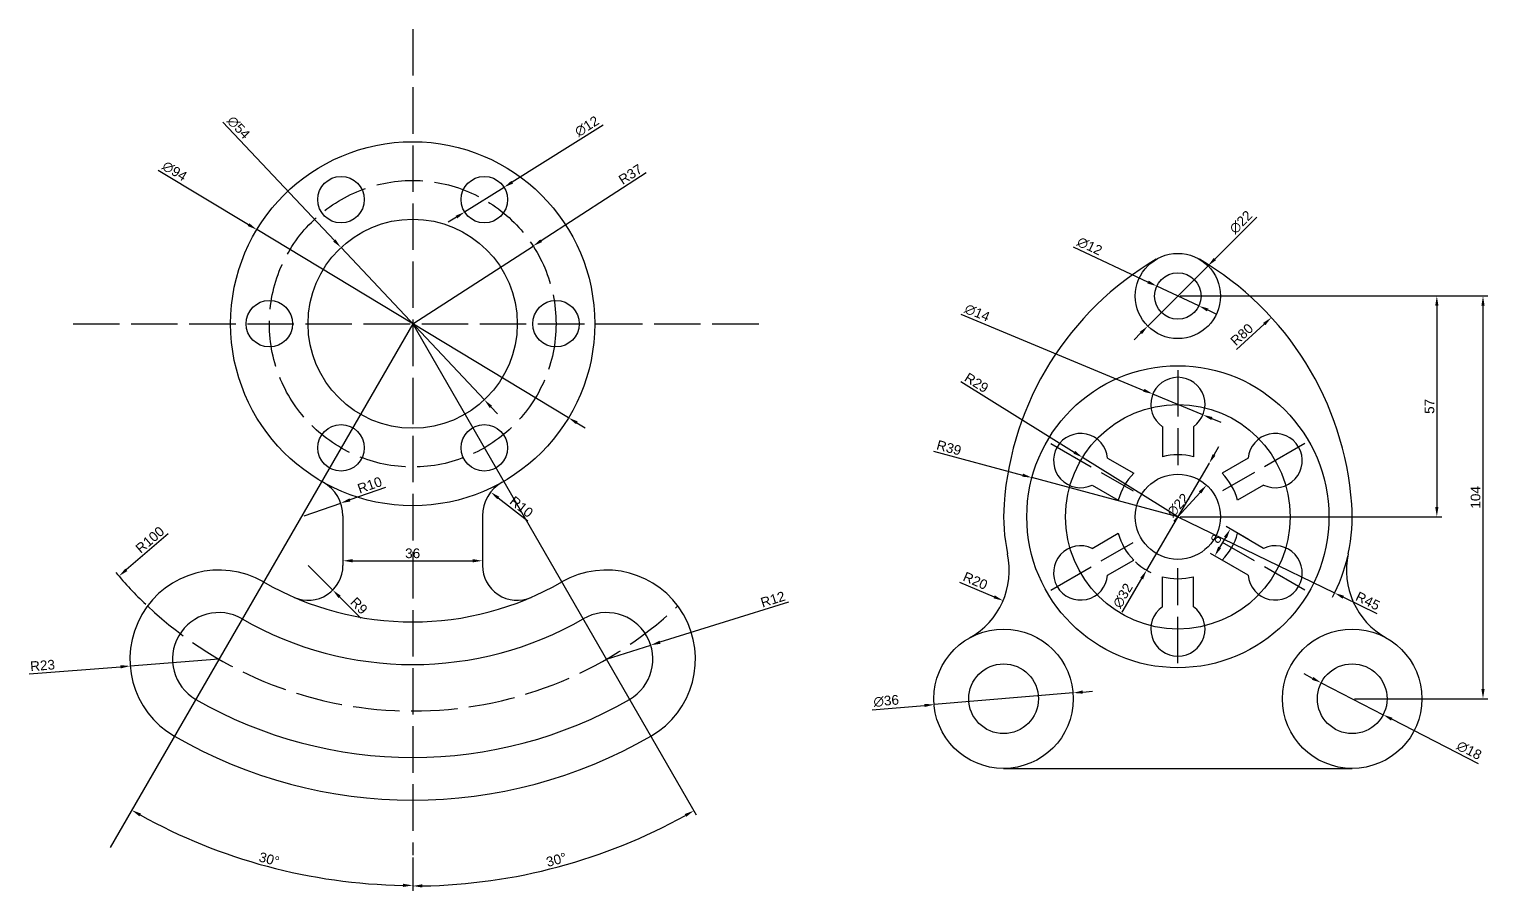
# Model space of a CAD drawing. Header units: millimetres. Extents: x 3583 to 4380, y 1639 to 1912.
# Drawn here: x 3582.6 to 3959.2, y 1650.6 to 1873.1 of the extents above; entities that cross this region are included whole.
import ezdxf

# ---------------------------------------------------------------- set-up
doc = ezdxf.new("R2010")
doc.units = ezdxf.units.MM
doc.linetypes.add('ACAD_ISO02W100', pattern=[15, 12, -3])
doc.styles.get("Standard").update_dxf_attribs({"font": 'arial.ttf'})
doc.dimstyles.new('ISO-25', dxfattribs={"dimtxt": 2.5, "dimasz": 2.5, "dimexe": 1.25, "dimexo": 0.625, "dimtad": 1, "dimtxsty": 'Standard', "dimcen": 2.5, "dimadec": 0, "dimazin": 0, "dimtfac": 1, "dimtmove": 0, "dimatfit": 3, "dimfxl": 1, "dimarcsym": 0})

# ---------------------------------------------------------------- blocks, each defined once
blk = doc.blocks.new('*U1')
blk.add_circle((0, 0), 6)
blk = doc.blocks.new('*U2')
at = {"color": 0, "linetype": 'ByBlock', "lineweight": -2, "transparency": 16777216}
for p, rotation in [((3663.14, 1829.12), 120), ((3700.14, 1829.12), 59.99999999999999), ((3644.64, 1797.08), 180), ((3663.14, 1765.04), 239.9999999999999), ((3700.14, 1765.04), 299.9999999999999)]:
    blk.add_blockref('*U1', p, dxfattribs=dict(at, rotation=rotation))
blk.add_blockref('*U1', (3718.64, 1797.08), dxfattribs=at)
blk = doc.blocks.new('*D3')
at = {"color": 0, "linetype": 'ACAD_ISO02W100', "lineweight": -2, "transparency": 16777216}
blk.add_line((3711.39, 1746.06), (3703.75, 1752.07), dxfattribs=at)
at = {"color": 0, "linetype": 'ACAD_ISO02W100', "transparency": 16777216}
blk.add_solid([(3704.01, 1752.39), (3703.49, 1751.74), (3701.78, 1753.61)], dxfattribs=at)
at = {"layer": 'Defpoints', "color": 0, "linetype": 'ACAD_ISO02W100', "transparency": 16777216}
for p in [(3701.78, 1753.61), (3709.64, 1747.43)]:
    blk.add_point(p, dxfattribs=at)
at = {"color": 0, "linetype": 'ACAD_ISO02W100', "transparency": 16777216, "insert": (3709.72, 1749.79), "char_height": 2.5, "attachment_point": 5, "rotation": 321.8268}
blk.add_mtext('R10', dxfattribs=at)
blk = doc.blocks.new('*D4')
at = {"color": 0, "linetype": 'ACAD_ISO02W100', "lineweight": -2, "transparency": 16777216}
for p, q in [((3654.64, 1734.67), (3661.01, 1728.31)), ((3668.29, 1721.05), (3662.78, 1726.55))]:
    blk.add_line(p, q, dxfattribs=at)
at = {"color": 0, "linetype": 'ACAD_ISO02W100', "transparency": 16777216}
blk.add_solid([(3663.08, 1726.84), (3662.49, 1726.25), (3661.01, 1728.31)], dxfattribs=at)
at = {"layer": 'Defpoints', "color": 0, "linetype": 'ACAD_ISO02W100', "transparency": 16777216}
for p in [(3654.64, 1734.67), (3661.01, 1728.31)]:
    blk.add_point(p, dxfattribs=at)
at = {"color": 0, "linetype": 'ACAD_ISO02W100', "transparency": 16777216, "insert": (3667.77, 1724.26), "char_height": 2.5, "attachment_point": 5, "rotation": 315.0525}
blk.add_mtext('R9', dxfattribs=at)
blk = doc.blocks.new('*D5')
at = {"color": 0, "linetype": 'ACAD_ISO02W100', "lineweight": -2, "transparency": 16777216}
for p, q in [((3674.6, 1754.81), (3665.43, 1751.58)), ((3653.64, 1747.43), (3663.08, 1750.75))]:
    blk.add_line(p, q, dxfattribs=at)
at = {"color": 0, "linetype": 'ACAD_ISO02W100', "transparency": 16777216}
blk.add_solid([(3665.3, 1751.98), (3665.57, 1751.19), (3663.08, 1750.75)], dxfattribs=at)
at = {"layer": 'Defpoints', "color": 0, "linetype": 'ACAD_ISO02W100', "transparency": 16777216}
for p in [(3653.64, 1747.43), (3663.08, 1750.75)]:
    blk.add_point(p, dxfattribs=at)
at = {"color": 0, "linetype": 'ACAD_ISO02W100', "transparency": 16777216, "insert": (3670.56, 1755.4), "char_height": 2.5, "attachment_point": 5, "rotation": 19.3952}
blk.add_mtext('R10', dxfattribs=at)
blk = doc.blocks.new('*D6')
at = {"color": 0, "lineweight": -2, "transparency": 16777216}
for p, q in [((3663.64, 1740.43), (3663.64, 1734.62)), ((3699.64, 1740.43), (3699.64, 1734.62)), ((3666.14, 1735.87), (3697.14, 1735.87))]:
    blk.add_line(p, q, dxfattribs=at)
at = {"color": 0, "transparency": 16777216}
for points in [[(3666.14, 1736.29), (3666.14, 1735.46), (3663.64, 1735.87)], [(3697.14, 1736.29), (3697.14, 1735.46), (3699.64, 1735.87)]]:
    blk.add_solid(points, dxfattribs=at)
at = {"layer": 'Defpoints', "color": 0, "transparency": 16777216}
for p in [(3663.64, 1741.05), (3699.64, 1741.05), (3699.64, 1735.87)]:
    blk.add_point(p, dxfattribs=at)
at = {"color": 0, "transparency": 16777216, "insert": (3681.64, 1737.78), "char_height": 2.5, "attachment_point": 5}
blk.add_mtext('36', dxfattribs=at)
blk = doc.blocks.new('*D7')
at = {"color": 0, "lineweight": -2, "transparency": 16777216}
for p, q in [((3631.64, 1710.48), (3608.71, 1708.69)), ((3582.64, 1706.65), (3606.22, 1708.49))]:
    blk.add_line(p, q, dxfattribs=at)
at = {"color": 0, "transparency": 16777216}
blk.add_solid([(3606.19, 1708.91), (3606.25, 1708.08), (3608.71, 1708.69)], dxfattribs=at)
at = {"layer": 'Defpoints', "color": 0, "transparency": 16777216}
for p in [(3631.64, 1710.48), (3608.71, 1708.69)]:
    blk.add_point(p, dxfattribs=at)
at = {"color": 0, "transparency": 16777216, "insert": (3586.09, 1708.83), "char_height": 2.5, "attachment_point": 5, "rotation": 4.464}
blk.add_mtext('R23', dxfattribs=at)
blk = doc.blocks.new('*D8')
at = {"color": 0, "lineweight": -2, "transparency": 16777216}
for p, q in [((3778.63, 1725.21), (3745.48, 1714.82)), ((3731.64, 1710.48), (3743.09, 1714.07))]:
    blk.add_line(p, q, dxfattribs=at)
at = {"color": 0, "transparency": 16777216}
blk.add_solid([(3745.36, 1715.21), (3745.6, 1714.42), (3743.09, 1714.07)], dxfattribs=at)
at = {"layer": 'Defpoints', "color": 0, "transparency": 16777216}
for p in [(3743.09, 1714.07), (3731.64, 1710.48)]:
    blk.add_point(p, dxfattribs=at)
at = {"color": 0, "transparency": 16777216, "insert": (3774.63, 1725.92), "char_height": 2.5, "attachment_point": 5, "rotation": 17.4061}
blk.add_mtext('R12', dxfattribs=at)
blk = doc.blocks.new('*D9')
at = {"color": 0, "lineweight": -2, "transparency": 16777216}
blk.add_line((3618.52, 1742.82), (3607.71, 1733.52), dxfattribs=at)
blk.add_arc((3681.64, 1797.08), 100, 219.9666, 226.4347, dxfattribs=at)
at = {"color": 0, "transparency": 16777216}
blk.add_solid([(3607.44, 1733.84), (3607.98, 1733.21), (3605.81, 1731.89)], dxfattribs=at)
at = {"layer": 'Defpoints', "color": 0, "transparency": 16777216}
for p in [(3681.64, 1797.08), (3605.81, 1731.89)]:
    blk.add_point(p, dxfattribs=at)
at = {"color": 0, "transparency": 16777216, "insert": (3613.81, 1741.28), "char_height": 2.5, "attachment_point": 5, "rotation": 40.6828}
blk.add_mtext('R100', dxfattribs=at)
blk = doc.blocks.new('*D10')
at = {"color": 0, "lineweight": -2, "transparency": 16777216}
for p, q in [((3741.93, 1836.01), (3714.83, 1818.51)), ((3681.64, 1797.08), (3712.73, 1817.15))]:
    blk.add_line(p, q, dxfattribs=at)
at = {"color": 0, "transparency": 16777216}
blk.add_solid([(3714.6, 1818.86), (3715.05, 1818.16), (3712.73, 1817.15)], dxfattribs=at)
at = {"layer": 'Defpoints', "color": 0, "transparency": 16777216}
for p in [(3712.73, 1817.15), (3681.64, 1797.08)]:
    blk.add_point(p, dxfattribs=at)
at = {"color": 0, "transparency": 16777216, "insert": (3737.87, 1835.65), "char_height": 2.5, "attachment_point": 5, "rotation": 32.8495}
blk.add_mtext('R37', dxfattribs=at)
blk = doc.blocks.new('*D11')
at = {"color": 0, "lineweight": -2, "transparency": 16777216}
for p, q in [((3730.86, 1848.39), (3707.35, 1833.64)), ((3695.06, 1825.94), (3705.23, 1832.31)), ((3692.94, 1824.61), (3690.82, 1823.28))]:
    blk.add_line(p, q, dxfattribs=at)
at = {"color": 0, "transparency": 16777216}
for points in [[(3707.12, 1833.99), (3707.57, 1833.29), (3705.23, 1832.31)], [(3692.72, 1824.96), (3693.16, 1824.25), (3695.06, 1825.94)]]:
    blk.add_solid(points, dxfattribs=at)
at = {"layer": 'Defpoints', "color": 0, "transparency": 16777216}
for p in [(3705.23, 1832.31), (3695.06, 1825.94)]:
    blk.add_point(p, dxfattribs=at)
at = {"color": 0, "transparency": 16777216, "insert": (3726.63, 1848.06), "char_height": 2.5, "attachment_point": 5, "rotation": 32.0908}
blk.add_mtext('∅12', dxfattribs=at)
blk = doc.blocks.new('*D12')
at = {"color": 0, "lineweight": -2, "transparency": 16777216}
for p, q in [((3615.94, 1836.75), (3639.27, 1822.66)), ((3721.88, 1772.79), (3641.41, 1821.37)), ((3724.02, 1771.5), (3726.16, 1770.21))]:
    blk.add_line(p, q, dxfattribs=at)
at = {"color": 0, "transparency": 16777216}
for points in [[(3639.48, 1823.02), (3639.05, 1822.31), (3641.41, 1821.37)], [(3724.24, 1771.86), (3723.81, 1771.14), (3721.88, 1772.79)]]:
    blk.add_solid(points, dxfattribs=at)
at = {"layer": 'Defpoints', "color": 0, "transparency": 16777216}
for p in [(3641.41, 1821.37), (3721.88, 1772.79)]:
    blk.add_point(p, dxfattribs=at)
at = {"color": 0, "transparency": 16777216, "insert": (3620.18, 1836.48), "char_height": 2.5, "attachment_point": 5, "rotation": 328.8822}
blk.add_mtext('∅94', dxfattribs=at)
blk = doc.blocks.new('*D13')
at = {"color": 0, "lineweight": -2, "transparency": 16777216}
for p, q in [((3632.67, 1849.13), (3661.43, 1818.57)), ((3700.15, 1777.42), (3663.14, 1816.74)), ((3701.86, 1775.59), (3703.57, 1773.77))]:
    blk.add_line(p, q, dxfattribs=at)
at = {"color": 0, "transparency": 16777216}
for points in [[(3661.73, 1818.85), (3661.13, 1818.28), (3663.14, 1816.74)], [(3702.16, 1775.88), (3701.56, 1775.31), (3700.15, 1777.42)]]:
    blk.add_solid(points, dxfattribs=at)
at = {"layer": 'Defpoints', "color": 0, "transparency": 16777216}
for p in [(3663.14, 1816.74), (3700.15, 1777.42)]:
    blk.add_point(p, dxfattribs=at)
at = {"color": 0, "transparency": 16777216, "insert": (3636.69, 1847.74), "char_height": 2.5, "attachment_point": 5, "rotation": 313.2545}
blk.add_mtext('∅54', dxfattribs=at)
blk = doc.blocks.new('*D14')
at = {"color": 0, "lineweight": -2, "transparency": 16777216}
blk.add_line((3681.64, 1659.27), (3681.64, 1650.78), dxfattribs=at)
blk.add_arc((3681.64, 1797.08), 145.05, 240.9876, 269.0124, dxfattribs=at)
at = {"color": 0, "transparency": 16777216}
for points in [[(3611.09, 1669.87), (3611.5, 1670.6), (3609.12, 1671.47)], [(3679.15, 1652.47), (3679.14, 1651.64), (3681.64, 1652.03)]]:
    blk.add_solid(points, dxfattribs=at)
at = {"layer": 'Defpoints', "color": 0, "transparency": 16777216}
for p in [(3681.64, 1873.14), (3681.64, 1797.08), (3603.54, 1661.8), (3632.04, 1660.78), (3681.64, 1659.89)]:
    blk.add_point(p, dxfattribs=at)
at = {"color": 0, "transparency": 16777216, "insert": (3644.6, 1658.81), "char_height": 2.5, "attachment_point": 5, "rotation": 345}
blk.add_mtext('30°', dxfattribs=at)
blk = doc.blocks.new('*D15')
at = {"color": 0, "lineweight": -2, "transparency": 16777216}
blk.add_line((3681.64, 1659.27), (3681.64, 1650.64), dxfattribs=at)
blk.add_arc((3681.64, 1797.08), 145.19, 270.9866, 299.0134, dxfattribs=at)
at = {"color": 0, "transparency": 16777216}
for points in [[(3751.86, 1670.47), (3752.27, 1669.75), (3754.24, 1671.34)], [(3684.15, 1651.49), (3684.14, 1652.33), (3681.64, 1651.89)]]:
    blk.add_solid(points, dxfattribs=at)
at = {"layer": 'Defpoints', "color": 0, "transparency": 16777216}
for p in [(3681.64, 1873.14), (3681.64, 1797.08), (3754.86, 1670.27), (3681.64, 1659.89), (3706.86, 1654.09)]:
    blk.add_point(p, dxfattribs=at)
at = {"color": 0, "transparency": 16777216, "insert": (3718.73, 1658.67), "char_height": 2.5, "attachment_point": 5, "rotation": 15}
blk.add_mtext('30°', dxfattribs=at)
blk = doc.blocks.new('*U41')
at = {"linetype": 'ACAD_ISO02W100'}
blk.add_line((0, 12.27), (0, -12.27), dxfattribs=at)
for p, q in [((-4, -2.32), (-4, -10.09)), ((4, -2.32), (4, -10.09))]:
    blk.add_line(p, q)
for centre, radius, start, end in [((0, 3.42), 7, 304.8499, 235.1501), ((0, -25.58), 16, 75.5225, 104.4775)]:
    blk.add_arc(centre, radius, start, end)
blk = doc.blocks.new('*U42')
at = {"color": 0, "linetype": 'ByBlock', "lineweight": -2, "transparency": 16777216}
blk.add_blockref('*U41', (5410.73, 1777.31), dxfattribs=at)
for p, rotation in [((5388.58, 1764.52), 59.99999999999999), ((5432.88, 1764.52), 300.0000000000001), ((5388.58, 1738.94), 120), ((5432.88, 1738.94), 240), ((5410.73, 1726.15), 180)]:
    blk.add_blockref('*U41', p, dxfattribs=dict(at, rotation=rotation))
blk = doc.blocks.new('*D43')
at = {"color": 0, "linetype": 'ACAD_ISO02W100', "lineweight": -2, "transparency": 16777216}
for p, q in [((3897.43, 1741.33), (3891.63, 1744.68)), ((3891.46, 1741.89), (3889.96, 1739.29)), ((3893.43, 1734.4), (3887.63, 1737.75))]:
    blk.add_line(p, q, dxfattribs=at)
at = {"color": 0, "linetype": 'ACAD_ISO02W100', "transparency": 16777216}
for points in [[(3891.1, 1742.09), (3891.83, 1741.68), (3892.71, 1744.05)], [(3889.6, 1739.5), (3890.33, 1739.08), (3888.71, 1737.12)]]:
    blk.add_solid(points, dxfattribs=at)
at = {"layer": 'Defpoints', "color": 0, "linetype": 'ACAD_ISO02W100', "transparency": 16777216}
for p in [(3897.97, 1741.02), (3888.71, 1737.12), (3893.97, 1734.09)]:
    blk.add_point(p, dxfattribs=at)
at = {"color": 0, "linetype": 'ACAD_ISO02W100', "transparency": 16777216, "insert": (3889.07, 1741.54), "char_height": 2.5, "attachment_point": 5, "rotation": 60}
blk.add_mtext('8', dxfattribs=at)
blk = doc.blocks.new('*D44')
at = {"color": 0, "lineweight": -2, "transparency": 16777216}
for p, q in [((3899.53, 1824.56), (3888.74, 1813.78)), ((3871.41, 1796.46), (3886.97, 1812.02)), ((3869.64, 1794.7), (3867.87, 1792.93))]:
    blk.add_line(p, q, dxfattribs=at)
at = {"color": 0, "transparency": 16777216}
for points in [[(3888.44, 1814.08), (3889.03, 1813.49), (3886.97, 1812.02)], [(3869.35, 1794.99), (3869.94, 1794.4), (3871.41, 1796.46)]]:
    blk.add_solid(points, dxfattribs=at)
at = {"layer": 'Defpoints', "color": 0, "transparency": 16777216}
for p in [(3886.97, 1812.02), (3871.41, 1796.46)]:
    blk.add_point(p, dxfattribs=at)
at = {"color": 0, "transparency": 16777216, "insert": (3895.47, 1823.3), "char_height": 2.5, "attachment_point": 5, "rotation": 44.9838}
blk.add_mtext('∅22', dxfattribs=at)
blk = doc.blocks.new('*D45')
at = {"color": 0, "lineweight": -2, "transparency": 16777216}
for p, q in [((3852.16, 1816.91), (3871.49, 1807.85)), ((3884.62, 1801.69), (3873.76, 1806.79)), ((3886.89, 1800.63), (3889.15, 1799.57))]:
    blk.add_line(p, q, dxfattribs=at)
at = {"color": 0, "transparency": 16777216}
for points in [[(3871.67, 1808.22), (3871.32, 1807.47), (3873.76, 1806.79)], [(3887.06, 1801.01), (3886.71, 1800.25), (3884.62, 1801.69)]]:
    blk.add_solid(points, dxfattribs=at)
at = {"layer": 'Defpoints', "color": 0, "transparency": 16777216}
for p in [(3873.76, 1806.79), (3884.62, 1801.69)]:
    blk.add_point(p, dxfattribs=at)
at = {"color": 0, "transparency": 16777216, "insert": (3856.41, 1817.1), "char_height": 2.5, "attachment_point": 5, "rotation": 334.885}
blk.add_mtext('∅12', dxfattribs=at)
blk = doc.blocks.new('*D46')
at = {"color": 0, "lineweight": -2, "transparency": 16777216}
for p, q in [((3854.62, 1701.96), (3857.11, 1702.17)), ((3800.3, 1697.38), (3813.76, 1698.51)), ((3852.13, 1701.75), (3816.25, 1698.73))]:
    blk.add_line(p, q, dxfattribs=at)
at = {"color": 0, "transparency": 16777216}
for points in [[(3854.58, 1702.38), (3854.65, 1701.55), (3852.13, 1701.75)], [(3813.73, 1698.93), (3813.8, 1698.1), (3816.25, 1698.73)]]:
    blk.add_solid(points, dxfattribs=at)
at = {"layer": 'Defpoints', "color": 0, "transparency": 16777216}
for p in [(3816.25, 1698.73), (3852.13, 1701.75)]:
    blk.add_point(p, dxfattribs=at)
at = {"color": 0, "transparency": 16777216, "insert": (3803.89, 1699.66), "char_height": 2.5, "attachment_point": 5, "rotation": 4.8255}
blk.add_mtext('∅36', dxfattribs=at)
blk = doc.blocks.new('*D47')
at = {"color": 0, "lineweight": -2, "transparency": 16777216}
for p, q in [((3913.97, 1705.51), (3911.75, 1706.65)), ((3916.19, 1704.36), (3932.19, 1696.12)), ((3956.84, 1683.42), (3934.41, 1694.97))]:
    blk.add_line(p, q, dxfattribs=at)
at = {"color": 0, "transparency": 16777216}
for points in [[(3914.16, 1705.88), (3913.78, 1705.14), (3916.19, 1704.36)], [(3934.6, 1695.34), (3934.22, 1694.6), (3932.19, 1696.12)]]:
    blk.add_solid(points, dxfattribs=at)
at = {"layer": 'Defpoints', "color": 0, "transparency": 16777216}
for p in [(3916.19, 1704.36), (3932.19, 1696.12)]:
    blk.add_point(p, dxfattribs=at)
at = {"color": 0, "transparency": 16777216, "insert": (3954.39, 1686.9), "char_height": 2.5, "attachment_point": 5, "rotation": 332.7437}
blk.add_mtext('∅18', dxfattribs=at)
blk = doc.blocks.new('*D48')
at = {"color": 0, "lineweight": -2, "transparency": 16777216}
blk.add_line((3878.16, 1746.11), (3884.91, 1753.53), dxfattribs=at)
at = {"color": 0, "transparency": 16777216}
blk.add_solid([(3884.6, 1753.81), (3885.22, 1753.25), (3886.59, 1755.38)], dxfattribs=at)
at = {"layer": 'Defpoints', "color": 0, "transparency": 16777216}
for p in [(3886.59, 1755.38), (3871.79, 1739.1)]:
    blk.add_point(p, dxfattribs=at)
at = {"color": 0, "transparency": 16777216, "insert": (3879.24, 1750.22), "char_height": 2.5, "attachment_point": 5, "rotation": 47.7255}
blk.add_mtext('∅22', dxfattribs=at)
blk = doc.blocks.new('*D49')
at = {"color": 0, "lineweight": -2, "transparency": 16777216}
for p, q in [((3888.53, 1763.21), (3889.79, 1765.37)), ((3887.27, 1761.05), (3871.11, 1733.43)), ((3864.79, 1722.61), (3869.85, 1731.27))]:
    blk.add_line(p, q, dxfattribs=at)
blk.add_arc((3879.19, 1747.24), 16, 226.7156, 244.161, dxfattribs=at)
at = {"color": 0, "transparency": 16777216}
for points in [[(3888.17, 1763.42), (3888.89, 1763), (3887.27, 1761.05)], [(3869.49, 1731.48), (3870.21, 1731.06), (3871.11, 1733.43)]]:
    blk.add_solid(points, dxfattribs=at)
at = {"layer": 'Defpoints', "color": 0, "transparency": 16777216}
for p in [(3887.27, 1761.05), (3871.11, 1733.43)]:
    blk.add_point(p, dxfattribs=at)
at = {"color": 0, "transparency": 16777216, "insert": (3864.99, 1726.86), "char_height": 2.5, "attachment_point": 5, "rotation": 59.6848}
blk.add_mtext('∅32', dxfattribs=at)
blk = doc.blocks.new('*D50')
at = {"color": 0, "lineweight": -2, "transparency": 16777216}
blk.add_line((3894.32, 1790.45), (3901.49, 1797), dxfattribs=at)
at = {"color": 0, "transparency": 16777216}
blk.add_solid([(3901.21, 1797.31), (3901.77, 1796.69), (3903.34, 1798.69)], dxfattribs=at)
at = {"layer": 'Defpoints', "color": 0, "transparency": 16777216}
for p in [(3903.34, 1798.69), (3844.28, 1744.72)]:
    blk.add_point(p, dxfattribs=at)
at = {"color": 0, "transparency": 16777216, "insert": (3895.7, 1794.28), "char_height": 2.5, "attachment_point": 5, "rotation": 42.4202}
blk.add_mtext('R80', dxfattribs=at)
blk = doc.blocks.new('*D51')
at = {"color": 0, "lineweight": -2, "transparency": 16777216}
for p, q in [((3879.19, 1747.24), (3919.65, 1727.55)), ((3930.66, 1722.19), (3921.9, 1726.45))]:
    blk.add_line(p, q, dxfattribs=at)
blk.add_arc((3879.19, 1747.24), 45, 332.4552, 346.9325, dxfattribs=at)
at = {"color": 0, "transparency": 16777216}
blk.add_solid([(3922.08, 1726.83), (3921.72, 1726.08), (3919.65, 1727.55)], dxfattribs=at)
at = {"layer": 'Defpoints', "color": 0, "transparency": 16777216}
for p in [(3879.19, 1747.24), (3919.65, 1727.55)]:
    blk.add_point(p, dxfattribs=at)
at = {"color": 0, "transparency": 16777216, "insert": (3928.23, 1725.48), "char_height": 2.5, "attachment_point": 5, "rotation": 334.0467}
blk.add_mtext('R45', dxfattribs=at)
blk = doc.blocks.new('*D52')
at = {"color": 0, "lineweight": -2, "transparency": 16777216}
blk.add_line((3822.83, 1730.37), (3831.77, 1726.55), dxfattribs=at)
at = {"color": 0, "transparency": 16777216}
blk.add_solid([(3831.93, 1726.93), (3831.61, 1726.17), (3834.07, 1725.57)], dxfattribs=at)
at = {"layer": 'Defpoints', "color": 0, "transparency": 16777216}
for p in [(3815.68, 1733.42), (3834.07, 1725.57)]:
    blk.add_point(p, dxfattribs=at)
at = {"color": 0, "transparency": 16777216, "insert": (3826.9, 1730.7), "char_height": 2.5, "attachment_point": 5, "rotation": 336.87}
blk.add_mtext('R20', dxfattribs=at)
blk = doc.blocks.new('*D53')
at = {"color": 0, "lineweight": -2, "transparency": 16777216}
for p, q in [((3823.13, 1782.13), (3852.45, 1763.88)), ((3879.19, 1747.24), (3854.57, 1762.56))]:
    blk.add_line(p, q, dxfattribs=at)
at = {"color": 0, "transparency": 16777216}
blk.add_solid([(3852.67, 1764.24), (3852.23, 1763.53), (3854.57, 1762.56)], dxfattribs=at)
at = {"layer": 'Defpoints', "color": 0, "transparency": 16777216}
for p in [(3854.57, 1762.56), (3879.19, 1747.24)]:
    blk.add_point(p, dxfattribs=at)
at = {"color": 0, "transparency": 16777216, "insert": (3827.2, 1781.83), "char_height": 2.5, "attachment_point": 5, "rotation": 328.1057}
blk.add_mtext('R29', dxfattribs=at)
blk = doc.blocks.new('*D54')
at = {"color": 0, "lineweight": -2, "transparency": 16777216}
for p, q in [((3816.11, 1764.14), (3839.1, 1757.98)), ((3879.19, 1747.24), (3841.52, 1757.33))]:
    blk.add_line(p, q, dxfattribs=at)
at = {"color": 0, "transparency": 16777216}
blk.add_solid([(3839.21, 1758.38), (3839, 1757.58), (3841.52, 1757.33)], dxfattribs=at)
at = {"layer": 'Defpoints', "color": 0, "transparency": 16777216}
for p in [(3841.52, 1757.33), (3879.19, 1747.24)]:
    blk.add_point(p, dxfattribs=at)
at = {"color": 0, "transparency": 16777216, "insert": (3820.09, 1765.04), "char_height": 2.5, "attachment_point": 5, "rotation": 345.0037}
blk.add_mtext('R39', dxfattribs=at)
blk = doc.blocks.new('*D55')
at = {"color": 0, "lineweight": -2, "transparency": 16777216}
for p, q in [((3823.14, 1799.53), (3870.42, 1779.88)), ((3885.65, 1773.55), (3872.73, 1778.93)), ((3887.96, 1772.59), (3890.27, 1771.63))]:
    blk.add_line(p, q, dxfattribs=at)
at = {"color": 0, "transparency": 16777216}
for points in [[(3870.58, 1780.27), (3870.26, 1779.5), (3872.73, 1778.93)], [(3888.12, 1772.98), (3887.8, 1772.21), (3885.65, 1773.55)]]:
    blk.add_solid(points, dxfattribs=at)
at = {"layer": 'Defpoints', "color": 0, "transparency": 16777216}
for p in [(3872.73, 1778.93), (3885.65, 1773.55)]:
    blk.add_point(p, dxfattribs=at)
at = {"color": 0, "transparency": 16777216, "insert": (3827.38, 1799.9), "char_height": 2.5, "attachment_point": 5, "rotation": 337.4352}
blk.add_mtext('∅14', dxfattribs=at)
blk = doc.blocks.new('*D56')
at = {"color": 0, "lineweight": -2, "transparency": 16777216}
for p, q in [((3879.82, 1804.24), (3947.29, 1804.24)), ((3946.04, 1801.74), (3946.04, 1749.74)), ((3879.82, 1747.24), (3947.29, 1747.24))]:
    blk.add_line(p, q, dxfattribs=at)
at = {"color": 0, "transparency": 16777216}
for points in [[(3945.62, 1801.74), (3946.45, 1801.74), (3946.04, 1804.24)], [(3945.62, 1749.74), (3946.45, 1749.74), (3946.04, 1747.24)]]:
    blk.add_solid(points, dxfattribs=at)
at = {"layer": 'Defpoints', "color": 0, "transparency": 16777216}
for p in [(3879.19, 1804.24), (3879.19, 1747.24), (3946.04, 1747.24)]:
    blk.add_point(p, dxfattribs=at)
at = {"color": 0, "transparency": 16777216, "insert": (3944.14, 1775.74), "char_height": 2.5, "attachment_point": 5, "rotation": 90}
blk.add_mtext('57', dxfattribs=at)
blk = doc.blocks.new('*D57')
at = {"color": 0, "lineweight": -2, "transparency": 16777216}
for p, q in [((3924.82, 1804.24), (3959.21, 1804.24)), ((3957.96, 1702.74), (3957.96, 1801.74)), ((3924.82, 1700.24), (3959.21, 1700.24))]:
    blk.add_line(p, q, dxfattribs=at)
at = {"color": 0, "transparency": 16777216}
for points in [[(3957.54, 1801.74), (3958.37, 1801.74), (3957.96, 1804.24)], [(3957.54, 1702.74), (3958.37, 1702.74), (3957.96, 1700.24)]]:
    blk.add_solid(points, dxfattribs=at)
at = {"layer": 'Defpoints', "color": 0, "transparency": 16777216}
for p in [(3924.19, 1804.24), (3957.96, 1804.24), (3924.19, 1700.24)]:
    blk.add_point(p, dxfattribs=at)
at = {"color": 0, "transparency": 16777216, "insert": (3956.05, 1752.24), "char_height": 2.5, "attachment_point": 5, "rotation": 90}
blk.add_mtext('104', dxfattribs=at)

msp = doc.modelspace()

# ---------------------------------------------------------------- linework, layer by layer
at = {"linetype": 'ACAD_ISO02W100'}
for p, q in [((3681.644, 1873.143), (3681.644, 1659.89)), ((3593.969, 1797.08), (3772.431, 1797.08))]:
    msp.add_line(p, q, dxfattribs=at)
for p, q in [((3681.644, 1797.08), (3603.539, 1661.798)), ((3681.644, 1797.08), (3754.86, 1670.267)), ((3663.644, 1747.432), (3663.644, 1734.67)), ((3699.644, 1747.432), (3699.644, 1734.67)), ((3834.191, 1682.239), (3924.191, 1682.239))]:
    msp.add_line(p, q)
for centre, radius in [((3681.644, 1797.08), 47), ((3681.644, 1797.08), 27), ((3879.191, 1804.239), 11), ((3879.191, 1804.239), 6), ((3879.191, 1747.239), 39), ((3879.191, 1747.239), 29), ((3879.191, 1747.239), 11), ((3834.191, 1700.239), 18), ((3924.191, 1700.239), 18), ((3834.191, 1700.239), 9), ((3924.191, 1700.239), 9)]:
    msp.add_circle(centre, radius)
msp.add_circle((3681.644, 1797.08), 37, dxfattribs=at)
for centre, radius, start, end in [((3914.1, 1744.722), 80, 120.39327, 175.87516), ((3844.281, 1744.722), 80, 4.12484, 59.60673), ((3653.644, 1747.432), 10, 0, 60.57867), ((3709.644, 1747.432), 10, 119.42133, 180), ((3879.191, 1747.239), 45, 175.87516, 192.27172), ((3879.191, 1747.239), 45, 347.72828, 4.12484), ((3815.676, 1733.424), 20, 299.15876, 12.27172), ((3942.706, 1733.424), 20, 167.72828, 240.84124), ((3631.644, 1710.478), 23, 60, 240), ((3654.644, 1734.67), 9, 246.60556, 0), ((3708.644, 1734.67), 9, 180, 293.39444), ((3731.644, 1710.478), 23, 300, 120), ((3681.644, 1797.08), 77, 240, 300), ((3631.644, 1710.478), 12, 60, 240), ((3731.644, 1710.478), 12, 300, 120), ((3681.644, 1797.08), 88, 240, 300), ((3681.644, 1797.08), 112, 240, 300), ((3681.644, 1797.08), 123, 240, 300)]:
    msp.add_arc(centre, radius, start, end)
msp.add_arc((3681.644, 1797.08), 100, 226.79275, 313.20725, dxfattribs=at)

# ---------------------------------------------------------------- block references
msp.add_blockref('*U2', (0, 0))
msp.add_blockref('*U42', (-1531.538, -4.49), dxfattribs=at)

# ---------------------------------------------------------------- dimensions: what is measured, and where the dimension line sits
for base, line1, picture, middle in [((3632.035, 1660.781), ((3681.644, 1797.08), (3603.539, 1661.798)), '*D14', (3644.596, 1658.814)), ((3706.857, 1654.094), ((3681.644, 1797.08), (3754.86, 1670.267)), '*D15', (3718.73, 1658.673))]:
    dim = msp.add_angular_dim_2l(base=base, line1=line1, line2=((3681.644, 1873.143), (3681.644, 1659.89)), dimstyle='ISO-25')
    dim.commit()
    dim.dimension.update_dxf_attribs({"geometry": picture, "text_midpoint": middle})
for p1, p2, picture, middle in [((3700.146, 1777.416), (3663.143, 1816.745), '*D13', (3635.254, 1846.387)), ((3695.061, 1825.936), (3705.227, 1832.311), '*D11', (3727.675, 1846.387)), ((3721.881, 1772.791), (3641.407, 1821.37), '*D12', (3619.164, 1834.797)), ((3871.41, 1796.463), (3886.971, 1812.015), '*D44', (3896.866, 1821.904)), ((3884.623, 1801.693), (3873.758, 1806.786), '*D45', (3855.571, 1815.311)), ((3885.655, 1773.553), (3872.727, 1778.926), '*D55', (3826.622, 1798.084)), ((3871.791, 1739.1), (3886.59, 1755.379), '*D48', (3880.696, 1748.895)), ((3916.19, 1704.361), (3932.191, 1696.118), '*D47', (3953.486, 1685.147)), ((3852.127, 1701.754), (3816.255, 1698.725), '*D46', (3804.059, 1697.696))]:
    dim = msp.add_diameter_dim_2p(p1=p1, p2=p2, dimstyle='ISO-25')
    dim.commit()
    dim.dimension.update_dxf_attribs({"geometry": picture, "text_midpoint": middle, "dimtype": 163})
for center, mpoint, picture, middle in [((3681.644, 1797.08), (3712.728, 1817.15), '*D10', (3738.9, 1834.049)), ((3681.644, 1797.08), (3605.811, 1731.893), '*D9', (3615.048, 1739.834)), ((3844.281, 1744.722), (3903.339, 1798.687), '*D50', (3896.985, 1792.881)), ((3879.191, 1747.239), (3854.569, 1762.562), '*D53', (3826.197, 1780.218)), ((3879.191, 1747.239), (3841.519, 1757.331), '*D54', (3819.598, 1763.203)), ((3815.676, 1733.424), (3834.068, 1725.567), '*D52', (3826.153, 1728.949)), ((3731.644, 1710.478), (3743.095, 1714.068), '*D8', (3775.195, 1724.131)), ((3631.644, 1710.478), (3608.714, 1708.688), '*D7', (3586.237, 1706.933))]:
    dim = msp.add_radius_dim(center=center, mpoint=mpoint, dimstyle='ISO-25')
    dim.commit()
    dim.dimension.update_dxf_attribs({"geometry": picture, "text_midpoint": middle, "dimtype": 164})
for base, p1, p2, picture, middle in [((3946.036, 1747.239), (3879.191, 1804.239), (3879.191, 1747.239), '*D56', (3944.14, 1775.739)), ((3957.956, 1804.239), (3924.191, 1700.239), (3924.191, 1804.239), '*D57', (3956.055, 1752.239))]:
    dim = msp.add_linear_dim(base=base, p1=p1, p2=p2, angle=90, dimstyle='ISO-25')
    dim.commit()
    dim.dimension.update_dxf_attribs({"geometry": picture, "text_midpoint": middle})
dim = msp.add_diameter_dim_2p(p1=(3887.267, 1761.052), p2=(3871.115, 1733.427), dimstyle='ISO-25')
dim.commit()
dim.dimension.update_dxf_attribs({"geometry": '*D49', "text_midpoint": (3864.99, 1726.858)})
for center, mpoint, picture, middle in [((3653.644, 1747.432), (3663.077, 1750.752), '*D5', (3670.564, 1755.404)), ((3654.644, 1734.67), (3661.014, 1728.312), '*D4', (3667.767, 1724.258))]:
    dim = msp.add_radius_dim(center=center, mpoint=mpoint, dimstyle='ISO-25', dxfattribs=at)
    dim.commit()
    dim.dimension.update_dxf_attribs({"geometry": picture, "text_midpoint": middle})
dim = msp.add_radius_dim(center=(3709.644, 1747.432), mpoint=(3701.783, 1753.612), dimstyle='ISO-25', dxfattribs=at)
dim.commit()
dim.dimension.update_dxf_attribs({"geometry": '*D3', "text_midpoint": (3708.55, 1748.292), "dimtype": 164})
dim = msp.add_radius_dim(center=(3879.191, 1747.239), mpoint=(3919.653, 1727.546), dimstyle='ISO-25')
dim.commit()
dim.dimension.update_dxf_attribs({"geometry": '*D51', "text_midpoint": (3928.234, 1725.478)})
dim = msp.add_aligned_dim(p1=(3897.969, 1741.017), p2=(3893.969, 1734.089), distance=-6.067, dimstyle='ISO-25', dxfattribs=at)
dim.commit()
dim.dimension.update_dxf_attribs({"geometry": '*D43', "text_midpoint": (3889.068, 1741.537)})
dim = msp.add_linear_dim(base=(3699.644, 1735.873), p1=(3663.644, 1741.051), p2=(3699.644, 1741.051), dimstyle='ISO-25')
dim.commit()
dim.dimension.update_dxf_attribs({"geometry": '*D6', "text_midpoint": (3681.644, 1737.775)})

doc.saveas('drawing.dxf')
